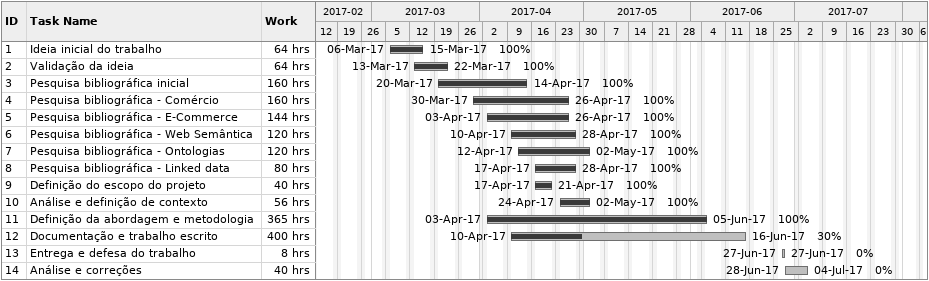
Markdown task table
| ID | Task | Start | Finish | % complete | Work (h) |
|---|---|---|---|---|---|
| 1 | Ideia inicial do trabalho | 2017-03-06 | 2017-03-15 | 100 | 64 |
| 2 | Validação da ideia | 2017-03-13 | 2017-03-22 | 100 | 64 |
| 3 | Pesquisa bibliográfica inicial | 2017-03-20 | 2017-04-14 | 100 | 160 |
| 4 | Pesquisa bibliográfica - Comércio | 2017-03-30 | 2017-04-26 | 100 | 160 |
| 5 | Pesquisa bibliográfica - E-Commerce | 2017-04-03 | 2017-04-26 | 100 | 144 |
| 6 | Pesquisa bibliográfica - Web Semântica | 2017-04-10 | 2017-04-28 | 100 | 120 |
| 7 | Pesquisa bibliográfica - Ontologias | 2017-04-12 | 2017-05-02 | 100 | 120 |
| 8 | Pesquisa bibliográfica - Linked data | 2017-04-17 | 2017-04-28 | 100 | 80 |
| 9 | Definição do escopo do projeto | 2017-04-17 | 2017-04-21 | 100 | 40 |
| 10 | Análise e definição de contexto | 2017-04-24 | 2017-05-02 | 100 | 56 |
| 11 | Definição da abordagem e metodologia | 2017-04-03 | 2017-06-05 | 100 | 365 |
| 12 | Documentação e trabalho escrito | 2017-04-10 | 2017-06-16 | 30 | 400 |
| 13 | Entrega e defesa do trabalho | 2017-06-27 | 2017-06-27 | 0 | 8 |
| 14 | Análise e correções | 2017-06-28 | 2017-07-04 | 0 | 40 |
